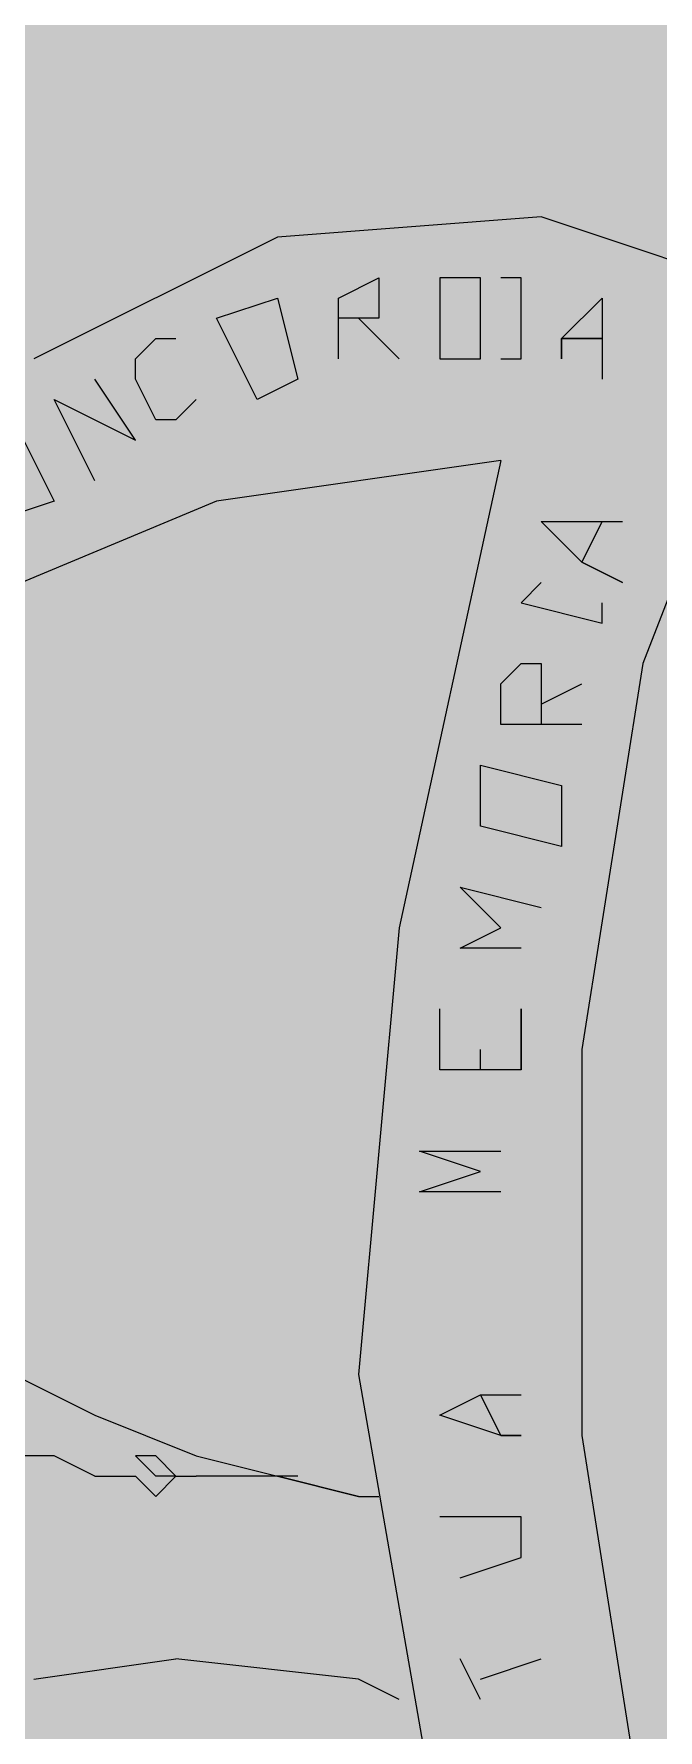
# Model space of a CAD drawing. Header units: inches. Extents: x 13.1 to 77.9, y 9.9 to 37.9.
# Drawn here: x 15.0314 to 15.1616, y 36.5577 to 36.9112 of the extents above; entities that cross this region are included whole.
import ezdxf

# ---------------------------------------------------------------- set-up
doc = ezdxf.new("R2010")
doc.units = ezdxf.units.IN
doc.header["$MEASUREMENT"] = 0
doc.layers.add('F_Layer01', color=7, linetype='Continuous')

# ---------------------------------------------------------------- blocks, each defined once
blk = doc.blocks.new('block 274')
at = {"layer": 'F_Layer01', "color": 18, "lineweight": 9, "true_color": 0x000000}
for points in [[(1.9085, -1.0287), (1.8577, -1.01177), (1.80267, -1.016), (1.75187, -1.0414)], [(1.9085, -1.0287), (1.8577, -1.01177), (1.80267, -1.016), (1.75187, -1.0414)], [(1.81537, -1.0414), (1.81537, -1.0287), (1.82384, -1.02447), (1.82384, -1.0287), (1.82384, -1.03293), (1.81537, -1.03293)], [(1.81537, -1.0414), (1.81537, -1.0287), (1.82384, -1.02447), (1.82384, -1.0287), (1.82384, -1.03293), (1.81537, -1.03293)], [(1.83654, -1.0414), (1.845, -1.0414), (1.845, -1.03717), (1.845, -1.0287), (1.845, -1.02447), (1.83654, -1.02447), (1.83654, -1.0414)], [(1.83654, -1.0414), (1.845, -1.0414), (1.845, -1.03717), (1.845, -1.0287), (1.845, -1.02447), (1.83654, -1.02447), (1.83654, -1.0414)], [(1.84924, -1.0414), (1.85347, -1.0414), (1.85347, -1.02447), (1.84924, -1.02447)], [(1.84924, -1.0414), (1.85347, -1.0414), (1.85347, -1.02447), (1.84924, -1.02447)], [(1.79844, -1.04987), (1.78997, -1.03293), (1.80267, -1.0287), (1.8069, -1.04563), (1.79844, -1.04987)], [(1.79844, -1.04987), (1.78997, -1.03293), (1.80267, -1.0287), (1.8069, -1.04563), (1.79844, -1.04987)], [(1.86194, -1.03717), (1.8704, -1.0287), (1.8704, -1.03717), (1.8704, -1.04563)], [(1.86194, -1.0414), (1.86194, -1.03717), (1.8704, -1.0287), (1.8704, -1.03717), (1.8704, -1.04563)], [(1.9085, -1.0287), (1.87887, -1.1049), (1.86617, -1.18533), (1.86617, -1.26577), (1.87887, -1.3462), (1.90427, -1.42663)], [(1.9085, -1.0287), (1.87887, -1.1049), (1.86617, -1.18533), (1.86617, -1.26577), (1.87887, -1.3462), (1.90427, -1.42663)], [(1.8196, -1.03293), (1.82807, -1.0414)], [(1.8196, -1.03293), (1.82807, -1.0414)], [(1.78574, -1.04987), (1.7815, -1.0541), (1.77727, -1.0541), (1.77304, -1.04563), (1.77304, -1.0414), (1.77727, -1.03716), (1.7815, -1.03716)], [(1.78574, -1.04987), (1.7815, -1.0541), (1.77727, -1.0541), (1.77304, -1.04563), (1.77304, -1.0414), (1.77727, -1.03717), (1.7815, -1.03717)], [(1.86194, -1.03717), (1.8704, -1.03717)], [(1.8704, -1.03717), (1.86194, -1.03717), (1.86194, -1.0414)], [(1.76457, -1.0668), (1.7561, -1.04987), (1.77304, -1.05833), (1.76457, -1.04563)], [(1.76457, -1.0668), (1.7561, -1.04987), (1.77304, -1.05833), (1.76457, -1.04563)], [(1.7434, -1.07527), (1.73917, -1.05833), (1.74764, -1.0541), (1.7561, -1.07103), (1.7434, -1.07527)], [(1.7434, -1.07527), (1.73917, -1.05833), (1.74764, -1.0541), (1.7561, -1.07103), (1.7434, -1.07527)], [(1.84924, -1.06257), (1.78997, -1.07103), (1.73917, -1.0922)], [(1.84924, -1.06257), (1.78997, -1.07103), (1.73917, -1.0922)], [(1.84924, -1.06257), (1.82807, -1.15993), (1.8196, -1.25307), (1.83654, -1.35043), (1.86617, -1.44357)], [(1.84924, -1.06257), (1.82807, -1.15993), (1.8196, -1.25307), (1.83654, -1.35043), (1.86617, -1.44357)], [(1.86617, -1.08373), (1.8577, -1.07527), (1.8704, -1.07527), (1.87464, -1.07527)], [(1.87464, -1.08797), (1.86617, -1.08373), (1.8577, -1.07527), (1.8704, -1.07527), (1.87464, -1.07527)], [(1.86617, -1.08373), (1.8704, -1.07527)], [(1.8704, -1.07527), (1.86617, -1.08373), (1.87464, -1.08797)], [(1.8577, -1.08797), (1.85347, -1.0922), (1.8704, -1.09643), (1.8704, -1.0922)], [(1.8577, -1.08797), (1.85347, -1.0922), (1.8704, -1.09643), (1.8704, -1.0922)], [(1.86617, -1.1176), (1.84924, -1.1176), (1.84924, -1.10913), (1.85347, -1.1049), (1.8577, -1.1049), (1.8577, -1.10913), (1.8577, -1.1176)], [(1.86617, -1.1176), (1.84924, -1.1176), (1.84924, -1.10913), (1.85347, -1.1049), (1.8577, -1.1049), (1.8577, -1.10913), (1.8577, -1.1176)], [(1.8577, -1.11337), (1.86617, -1.10913)], [(1.8577, -1.11337), (1.86617, -1.10913)], [(1.86194, -1.143), (1.845, -1.13876), (1.845, -1.12607), (1.86194, -1.1303), (1.86194, -1.143), (1.845, -1.13876), (1.845, -1.12607), (1.86194, -1.1303), (1.86194, -1.143)], [(1.85347, -1.16417), (1.84077, -1.16417), (1.84924, -1.15993), (1.84077, -1.15147), (1.8577, -1.1557)], [(1.85347, -1.16417), (1.84077, -1.16417), (1.84924, -1.15993), (1.84077, -1.15147), (1.8577, -1.1557)], [(1.85347, -1.17687), (1.85347, -1.18957), (1.83654, -1.18957), (1.83654, -1.17687)], [(1.85347, -1.18957), (1.83654, -1.18957), (1.83654, -1.17687)], [(1.85347, -1.18957), (1.85347, -1.17687)], [(1.845, -1.18957), (1.845, -1.18533)], [(1.845, -1.18957), (1.845, -1.18533)], [(1.84924, -1.21497), (1.8323, -1.21497), (1.845, -1.21073), (1.8323, -1.2065), (1.84924, -1.2065)], [(1.84924, -1.21497), (1.8323, -1.21497), (1.845, -1.21073), (1.8323, -1.2065), (1.84924, -1.2065)], [(1.74764, -1.25307), (1.76457, -1.26153)], [(1.74764, -1.25307), (1.76457, -1.26153)], [(1.84924, -1.26577), (1.83654, -1.26153), (1.845, -1.2573), (1.85347, -1.2573)], [(1.85347, -1.26577), (1.84924, -1.26577), (1.83654, -1.26153), (1.845, -1.2573), (1.85347, -1.2573)], [(1.84924, -1.26577), (1.845, -1.2573)], [(1.845, -1.2573), (1.84924, -1.26577), (1.85347, -1.26577)], [(1.76457, -1.26153), (1.78574, -1.27)], [(1.76457, -1.26153), (1.78574, -1.27)], [(1.76457, -1.27423), (1.7561, -1.27), (1.75187, -1.27), (1.7434, -1.27), (1.73917, -1.27), (1.73494, -1.26577), (1.7307, -1.26577)], [(1.76457, -1.27423), (1.7561, -1.27), (1.75187, -1.27), (1.7434, -1.27), (1.73917, -1.27), (1.73494, -1.26577), (1.7307, -1.26577)], [(1.7815, -1.27423), (1.77727, -1.27), (1.77304, -1.27), (1.77727, -1.27423)], [(1.7815, -1.27423), (1.77727, -1.27), (1.77304, -1.27), (1.77727, -1.27423)], [(1.78574, -1.27), (1.80267, -1.27423)], [(1.78574, -1.27), (1.80267, -1.27423)], [(1.76457, -1.27423), (1.77304, -1.27423)], [(1.76457, -1.27423), (1.77304, -1.27423)], [(1.7815, -1.27423), (1.77727, -1.27847), (1.77304, -1.27423)], [(1.7815, -1.27423), (1.77727, -1.27847), (1.77304, -1.27423)], [(1.7815, -1.27423), (1.77727, -1.27423)], [(1.7815, -1.27423), (1.77727, -1.27423)], [(1.7815, -1.27423), (1.78574, -1.27423)], [(1.7815, -1.27423), (1.78574, -1.27423)], [(1.8069, -1.27423), (1.78574, -1.27423)], [(1.8069, -1.27423), (1.78574, -1.27423)], [(1.8196, -1.27847), (1.82384, -1.27847)], [(1.8196, -1.27847), (1.82384, -1.27847)], [(1.84077, -1.2954), (1.85347, -1.29117), (1.85347, -1.2827), (1.84924, -1.2827), (1.83654, -1.2827)], [(1.84077, -1.2954), (1.85347, -1.29117), (1.85347, -1.2827), (1.84924, -1.2827), (1.83654, -1.2827)], [(1.75187, -1.31657), (1.7815, -1.31233)], [(1.75187, -1.31657), (1.7815, -1.31233)], [(1.82807, -1.3208), (1.8196, -1.31657), (1.7815, -1.31233)], [(1.82807, -1.3208), (1.8196, -1.31657), (1.7815, -1.31233)], [(1.845, -1.3208), (1.84077, -1.31233)], [(1.845, -1.3208), (1.84077, -1.31233)], [(1.845, -1.31657), (1.8577, -1.31233)], [(1.845, -1.31657), (1.8577, -1.31233)]]:
    blk.add_lwpolyline(points, dxfattribs=at)
blk.add_open_spline([(1.80267, -1.27423), (1.80267, -1.27423), (1.8196, -1.27847), (1.8196, -1.27847), (1.8196, -1.27847), (1.80267, -1.27423), (1.80267, -1.27423)], degree=3, knots=[0, 0, 0, 0, 1, 1, 1, 2, 2, 2, 2], dxfattribs=at)

msp = doc.modelspace()

# ---------------------------------------------------------------- hatches: boundary and pattern name
at = {"layer": 'F_Layer01', "true_color": 0x6eb1b7}
h = msp.add_hatch(color=143, dxfattribs=at)
h.dxf.hatch_style = 2
h.paths.add_polyline_path([(26.53271, 35.87405), (14.1571, 35.87405), (14.1571, 37.31338), (26.53271, 37.31338)])

# ---------------------------------------------------------------- block references
at = {"layer": 'F_Layer01'}
msp.add_blockref('block 274', (13.27956, 37.88488), dxfattribs=at)

doc.saveas('drawing.dxf')
